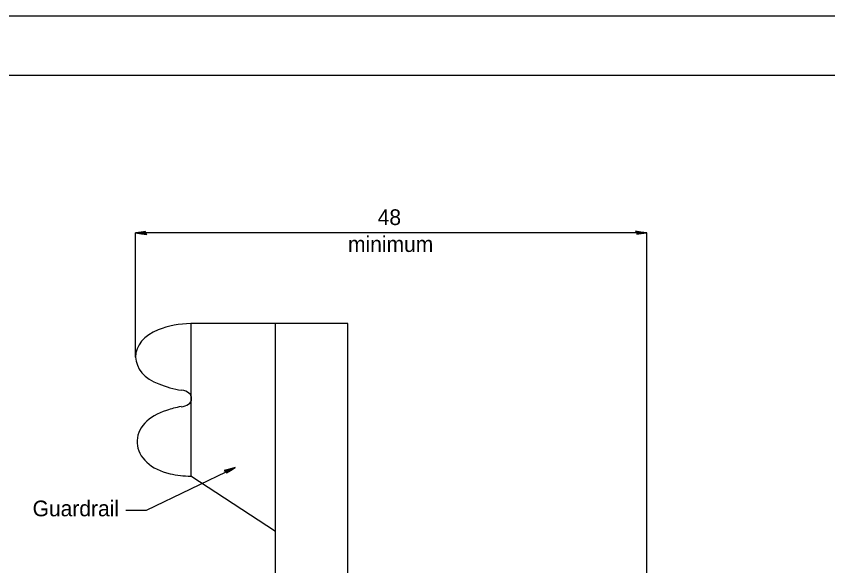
# Model space of a CAD drawing. Extents: x 0 to 2.83, y 0 to 1.83.
# Drawn here: x 0.551 to 1.123, y 1.445 to 1.833 of the extents above; entities that cross this region are included whole.
import ezdxf

# ---------------------------------------------------------------- set-up
doc = ezdxf.new("R2010")
doc.units = 0
for name, color, linetype in [('RD_Pr_Roadway_Dimensions', 7, 'Continuous'), ('RD_Pr_Roadway_Notes', 7, 'Continuous'), ('SH_General_Details', 7, 'Continuous'), ('SH_Printer_Plotting_Border', 7, 'Continuous')]:
    doc.layers.add(name, color=color, linetype=linetype)

msp = doc.modelspace()

# ---------------------------------------------------------------- linework, layer by layer
at = {"layer": 'RD_Pr_Roadway_Dimensions'}
for p, q in [((0.63505, 1.59272), (0.63505, 1.68042)), ((0.99556, 1.68041), (0.63505, 1.68041)), ((0.99556, 1.31126), (0.99556, 1.68042))]:
    msp.add_line(p, q, dxfattribs=at)
for points in [[(0.64231, 1.68031), (0.64207, 1.68139), (0.639, 1.68092), (0.63505, 1.68041), (0.63927, 1.67983), (0.64296, 1.67918), (0.64231, 1.68031), (0.64199, 1.68102), (0.6377, 1.68041), (0.64239, 1.67958), (0.6417, 1.68051), (0.63973, 1.68038), (0.64162, 1.68009)], [(0.98829, 1.68052), (0.98853, 1.67943), (0.99161, 1.6799), (0.99556, 1.68041), (0.99134, 1.68099), (0.98764, 1.68164), (0.98829, 1.68052), (0.98861, 1.6798), (0.9929, 1.68042), (0.98821, 1.68124), (0.98891, 1.68032), (0.99088, 1.68044), (0.98898, 1.68073)]]:
    msp.add_lwpolyline(points, dxfattribs=at)
at = {"layer": 'RD_Pr_Roadway_Notes'}
for p, q in [((0.64278, 1.48475), (0.70524, 1.51476)), ((0.62802, 1.48475), (0.64278, 1.48475))]:
    msp.add_line(p, q, dxfattribs=at)
msp.add_lwpolyline([(0.69853, 1.51195), (0.69919, 1.51105), (0.70182, 1.51271), (0.70524, 1.51476), (0.70114, 1.5136), (0.69749, 1.51272), (0.69853, 1.51195), (0.69912, 1.51142), (0.7028, 1.5137), (0.69817, 1.51258), (0.69918, 1.51201), (0.70093, 1.51292), (0.69908, 1.51242)], dxfattribs=at)
at = {"layer": 'SH_General_Details'}
for p, q in [((2.83333, 1.83333), (-0.00001, 1.83333)), ((0.78464, 1.61635), (0.67402, 1.61635)), ((0.67402, 1.61635), (0.67402, 1.50876)), ((0.7337, 1.34126), (0.7337, 1.61635)), ((0.78464, 1.05067), (0.78464, 1.61635)), ((0.7337, 1.46969), (0.67402, 1.50876))]:
    msp.add_line(p, q, dxfattribs=at)
msp.add_lwpolyline([(0.16666, 1.79167), (2.79166, 1.79167), (2.79166, 0.04167), (0.16666, 0.04167)], close=True, dxfattribs=at)
for centre, major_axis, start_param, end_param in [((0.67491, 1.57954), (-0.05063, 0), 4.729962, 5.205558), ((0.66448, 1.59296), (-0.02944, 0), 5.190242, 7.393034), ((0.67993, 1.61032), (-0.05778, 0), 1.054109, 1.353706), ((0.66657, 1.56352), (0.00798, 0), 4.772946, 7.739243), ((0.67507, 1.53061), (-0.03815, 0), 4.923981, 5.208728), ((0.66845, 1.533), (-0.03239, 0), 5.076914, 7.568345), ((0.6728, 1.53875), (-0.04126, 0), 1.237982, 1.600397)]:
    msp.add_ellipse(centre, major_axis=major_axis, ratio=0.727273, start_param=start_param, end_param=end_param, dxfattribs=at)
at = {"layer": 'SH_Printer_Plotting_Border'}
msp.add_lwpolyline([(-0.00001, 0), (2.83333, 0), (2.83333, 1.83333), (-0.00001, 1.83333)], close=True, dxfattribs=at)

# ---------------------------------------------------------------- texts
at = {"layer": 'RD_Pr_Roadway_Dimensions'}
for s, p in [('48', (0.80573, 1.68593)), ('minimum', (0.7848, 1.66693))]:
    msp.add_text(s, height=0.011083, dxfattribs=at).set_placement(p)
at = {"layer": 'RD_Pr_Roadway_Notes'}
msp.add_text('Guardrail', height=0.011083, dxfattribs=at).set_placement((0.56238, 1.48035))
at = {"layer": 'SH_General_Details'}
msp.add_text('227.6918', height=0.0000132, dxfattribs=at).set_placement((0.81526, 1.68042))

doc.saveas('drawing.dxf')
